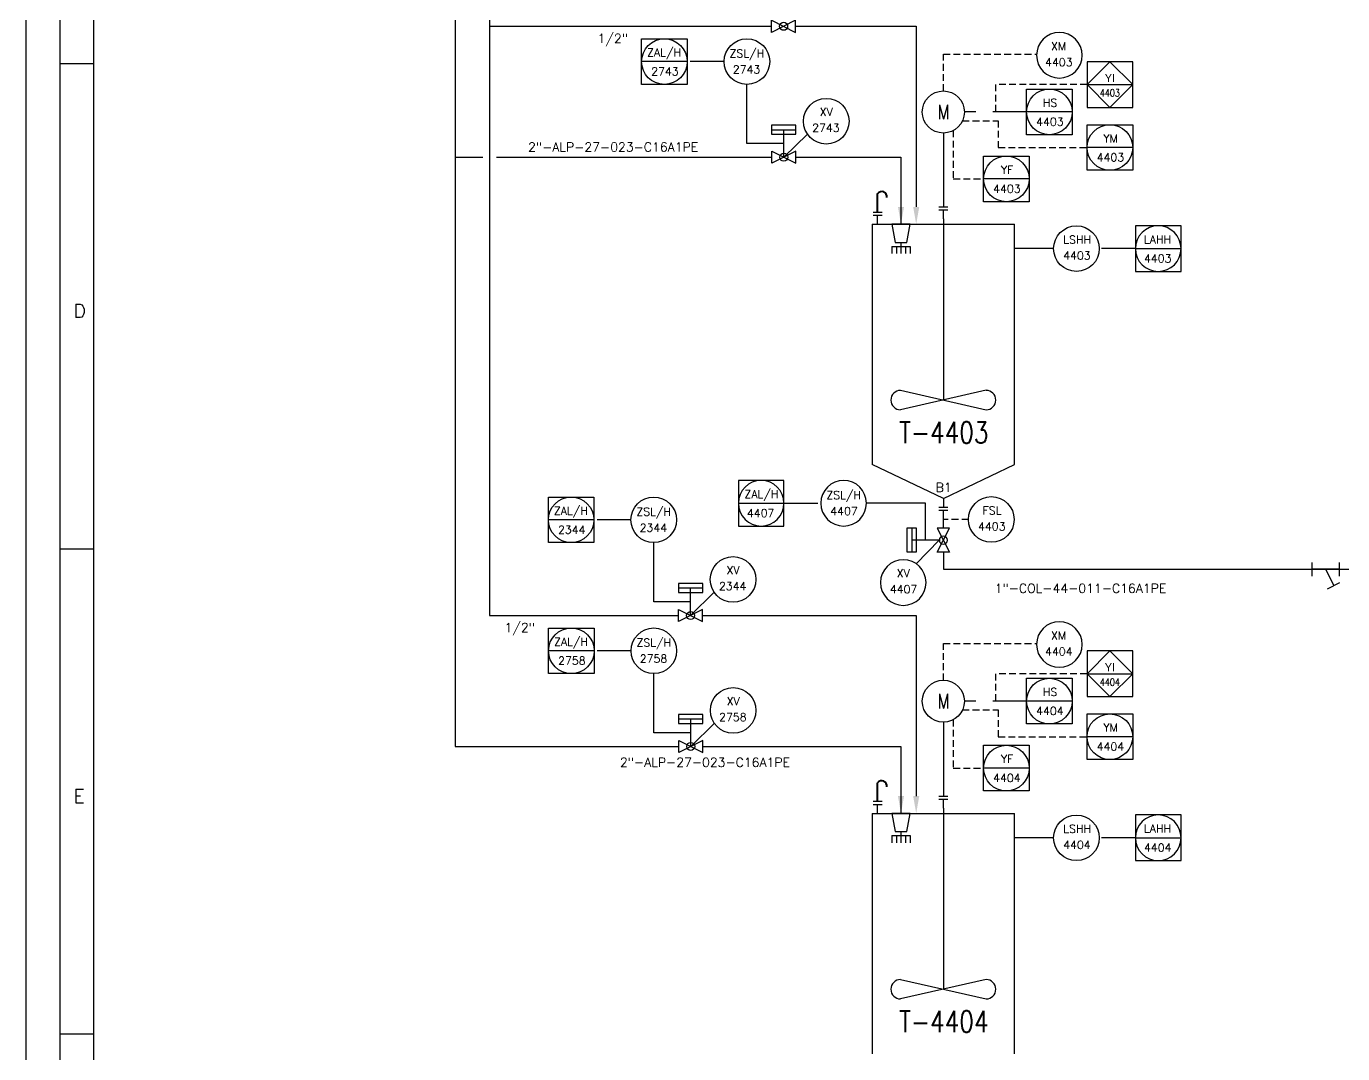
# Model space of a CAD drawing. Header units: millimetres. Extents: x -720 to -300, y -81 to 216.
# Drawn here: x -720 to -622.8, y 30.4 to 106.3 of the extents above; entities that cross this region are included whole.
import ezdxf
from ezdxf.enums import TextEntityAlignment as Align

# ---------------------------------------------------------------- set-up
doc = ezdxf.new("R2010")
doc.units = ezdxf.units.MM
doc.linetypes.add('TRAZOS', pattern=[0.75, 0.5, -0.25])
for name, color, linetype in [('CAJETIN', 1, 'Continuous'), ('CONEXION INTRUMENTOS', 1, 'Continuous'), ('EQUIPOS', 5, 'Continuous'), ('EQUIPOS 02', 1, 'Continuous'), ('FORMATO', 7, 'Continuous'), ('INSTRUMENTOS', 1, 'Continuous'), ('TEX EQUIPOS', 6, 'Continuous'), ('TEXTO-INSTRUMENTACION', 7, 'Continuous'), ('TEXTO-VALVULAS Y ACCESORIOS', 7, 'Continuous'), ('TUBERIA', 5, 'Continuous'), ('VALVULAS Y ACCESORIOS', 1, 'Continuous')]:
    doc.layers.add(name, color=color, linetype=linetype)
doc.layers.add('TUBERÍA2', color=1, linetype='TRAZOS', true_color=0xff0000)
doc.styles.add('PY', font='ROMANS.shx')
doc.styles.add('PY1', font='ROMANS.shx', dxfattribs={"width": 0.8})
doc.styles.add('TXT', font='txt')
doc.linetypes.add('SEÑAL_MECANICA2', pattern='A,4.411183,["o",PY,S=4.130212,R=360,X=0,Y=-1.374288],0.588817,-0.374158,["",PY,S=2,R=360,X=0,Y=-0.688262],-2.183682', length=7.55784)

# ---------------------------------------------------------------- blocks, each defined once
blk = doc.blocks.new('MANG-VAL')
at = {"layer": 'INSTRUMENTOS', "color": 1}
for p, q in [((0, 1.5), (0, -1.5)), ((6, 0), (0, 0)), ((3, 0), (4.8, -3.6)), ((6, 1.5), (6, -1.5)), ((3.46, -4.27), (6.14, -2.93))]:
    blk.add_line(p, q, dxfattribs=at)
blk = doc.blocks.new('VALV GLOB-V')
at = {"layer": 'INSTRUMENTOS', "color": 1, "flags": 128}
blk.add_lwpolyline([(5.7, -1.43), (5.7, 1.43), (0, -1.43), (0, 1.43)], close=True, dxfattribs=at)
at = {"layer": 'INSTRUMENTOS', "color": 1}
blk.add_circle((2.85, 0), 0.95, dxfattribs=at)
at = {"layer": 'INSTRUMENTOS', "color": 7, "linetype": 'SEÑAL_MECANICA2', "style": 'PY'}
blk.add_attdef('REF.', text='', height=2, dxfattribs=at).set_placement((3, -3.37), align=Align.MIDDLE)
blk = doc.blocks.new('SEÑAL CIRCU MARCO')
at = {"color": 1, "linetype": 'Continuous', "ltscale": 0.5}
blk.add_line((5.7, 5.7), (-5.7, 5.7), dxfattribs=at)
at = {"color": 1, "flags": 128}
blk.add_lwpolyline([(5.7, 0), (-5.7, 0), (-5.7, 11.4), (5.7, 11.4)], close=True, dxfattribs=at)
at = {"color": 1}
blk.add_circle((0, 5.7), 5.7, dxfattribs=at)
at = {"style": 'PY'}
for tag, p in [('XXX', (0.18, 7.98)), ('YYY', (0.13, 3.24))]:
    blk.add_attdef(tag, text='', height=2, dxfattribs=at).set_placement(p, align=Align.MIDDLE)
blk = doc.blocks.new('SECUENCIA PROGRAMADA EN SISTEMA DE CONTROL PLC')
at = {"layer": 'INSTRUMENTOS'}
blk.add_line((-5, 5), (5, 5), dxfattribs=at)
at = {"layer": 'INSTRUMENTOS', "flags": 128}
for points in [[(0, 0), (-5, 5), (0, 10), (5, 5)], [(-5, 0), (5, 0), (5, 10), (-5, 10)]]:
    blk.add_lwpolyline(points, close=True, dxfattribs=at)
at = {"layer": 'TEXTO-INSTRUMENTACION', "linetype": 'Continuous', "style": 'PY1', "width": 0.8}
for tag, p in [('XXX', (0.01, 6.43)), ('YYY', (0.01, 3.17))]:
    blk.add_attdef(tag, text='', height=2, dxfattribs=at).set_placement(p, align=Align.MIDDLE_CENTER)
blk = doc.blocks.new('SEÑAL CIR')
at = {"color": 1}
blk.add_circle((0, 5.7), 5.7, dxfattribs=at)
at = {"layer": 'INSTRUMENTOS', "linetype": 'Continuous', "style": 'PY', "flags": 4}
for p in [(0.18, 6.94), (0.13, 2.95)]:
    blk.add_attdef('---', text='', height=2, dxfattribs=at).set_placement(p, align=Align.CENTER)
blk = doc.blocks.new('FLECHA')
at = {"color": 1}
blk.add_solid([(-0.88, -5), (0.87, -5), (0, 0)], dxfattribs=at)
blk = doc.blocks.new('REDUCCION')
at = {"color": 1}
for p, q in [((0, 2), (0, -2)), ((4, 1.25), (0, 2)), ((4, -1.25), (4, 1.25)), ((0, -2), (4, -1.25))]:
    blk.add_line(p, q, dxfattribs=at)
at = {"style": 'PY1', "width": 0.8}
blk.add_attdef('.', text='', height=2, dxfattribs=at).set_placement((2, -3.65), align=Align.MIDDLE)
blk = doc.blocks.new('MARCO-A1')
at = {"layer": 'FORMATO', "color": 5}
for p, q in [((5, 368.75), (10, 368.75)), ((5, 297), (10, 297)), ((5, 225.25), (10, 225.25))]:
    blk.add_line(p, q, dxfattribs=at)
at = {"layer": 'FORMATO', "color": 1}
blk.add_lwpolyline([(0, 594), (841, 594), (841, 0), (0, 0)], close=True, dxfattribs=at)
at = {"layer": 'FORMATO', "color": 5}
blk.add_lwpolyline([(5, 589), (836, 589), (836, 5), (5, 5)], close=True, dxfattribs=at)
at = {"layer": 'FORMATO', "color": 8, "linetype": 'Continuous'}
blk.add_lwpolyline([(10, 584), (831, 584), (831, 10), (10, 10)], close=True, dxfattribs=at)
at = {"layer": 'FORMATO', "color": 1, "style": 'PY'}
for s, p in [('D', (7, 331.17)), ('E', (7, 259.42))]:
    blk.add_text(s, height=2, dxfattribs=at).set_placement(p)

msp = doc.modelspace()

# ---------------------------------------------------------------- linework, layer by layer
at = {"color": 1}
for p, q in [((-664.066, 96.637), (-662.322, 98.35)), ((-656.086, 90.052), (-654.738, 90.052)), ((-656.086, 90.052), (-656.086, 89.521)), ((-655.749, 90.052), (-655.749, 89.521)), ((-655.412, 90.348), (-655.412, 90.052)), ((-655.412, 90.052), (-655.412, 89.521)), ((-655.07, 90.052), (-655.07, 89.521)), ((-654.729, 90.052), (-654.729, 89.521)), ((-652.579, 68.361), (-654.293, 66.617)), ((-670.951, 62.792), (-669.208, 64.506)), ((-670.939, 53.12), (-669.196, 54.833)), ((-655.412, 46.831), (-655.412, 46.535)), ((-656.086, 46.535), (-654.738, 46.535)), ((-656.086, 46.535), (-656.086, 46.004)), ((-655.749, 46.535), (-655.749, 46.004)), ((-655.412, 46.535), (-655.412, 46.004)), ((-655.07, 46.535), (-655.07, 46.004)), ((-654.729, 46.535), (-654.729, 46.004))]:
    msp.add_line(p, q, dxfattribs=at)
at = {"color": 2, "lineweight": 40}
for p, q in [((-657.138, 92.588), (-657.138, 93.956)), ((-657.138, 49.071), (-657.138, 50.439))]:
    msp.add_line(p, q, dxfattribs=at)
for centre in [(-656.832, 93.734), (-656.832, 50.217)]:
    msp.add_arc(centre, 0.378, 348.28348, 145.26002, dxfattribs=at)
at = {"layer": 'CAJETIN', "color": 1, "linetype": 'TRAZOS', "ltscale": 5}
for p, q in [((-668.475, 103.704), (-671.2, 103.704)), ((-638.098, 89.892), (-640.767, 89.892)), ((-664.056, 71.086), (-661.331, 71.086)), ((-675.36, 69.86), (-678.085, 69.86)), ((-675.348, 60.187), (-678.073, 60.187)), ((-638.098, 46.375), (-640.767, 46.375))]:
    msp.add_line(p, q, dxfattribs=at)
at = {"layer": 'CONEXION INTRUMENTOS'}
for p, q in [((-685.8, 194.114), (-685.8, 62.792)), ((-685.8, 106.309), (-664.964, 106.309)), ((-663.191, 106.309), (-654.288, 106.309)), ((-654.288, 106.309), (-654.288, 92.976)), ((-685.8, 62.792), (-671.838, 62.792)), ((-670.065, 62.792), (-654.288, 62.792)), ((-654.288, 62.792), (-654.288, 49.459))]:
    msp.add_line(p, q, dxfattribs=at)
at = {"layer": 'CONEXION INTRUMENTOS', "linetype": 'Continuous'}
for p, q in [((-688.328, 96.637), (-686.305, 96.637)), ((-685.294, 96.637), (-664.952, 96.637)), ((-663.179, 96.637), (-655.412, 96.637)), ((-655.412, 96.637), (-655.412, 91.696)), ((-652.283, 69.247), (-652.283, 70.547)), ((-652.283, 67.474), (-652.283, 66.212)), ((-652.283, 66.212), (-630.572, 66.212)), ((-630.572, 66.212), (-623.721, 66.212)), ((-623.721, 66.212), (-620.128, 66.212)), ((-688.328, 53.12), (-671.826, 53.12)), ((-670.053, 53.12), (-655.412, 53.12)), ((-655.412, 53.12), (-655.412, 48.178))]:
    msp.add_line(p, q, dxfattribs=at)
msp.add_lwpolyline([(-688.309, 181.746), (-688.328, 53.12)], dxfattribs=at)
at = {"layer": 'EQUIPOS', "linetype": 'Continuous'}
for q in [(-657.539, 73.949), (-647.028, 73.949)]:
    msp.add_line((-652.283, 71.44), q, dxfattribs=at)
for points in [[(-657.539, 91.696), (-657.539, 73.949)], [(-657.539, 91.696), (-647.028, 91.696)], [(-647.028, 73.949), (-647.028, 91.696)], [(-657.539, 48.178), (-657.539, 30.432)], [(-657.539, 48.178), (-647.028, 48.178)], [(-647.028, 30.432), (-647.028, 48.178)]]:
    msp.add_lwpolyline(points, dxfattribs=at)
at = {"layer": 'EQUIPOS', "color": 1}
for points in [[(-644.136, 89.892), (-647.028, 89.892)], [(-644.136, 46.375), (-647.028, 46.375)]]:
    msp.add_lwpolyline(points, dxfattribs=at)
at = {"layer": 'TUBERIA', "color": 1, "linetype": 'TRAZOS', "ltscale": 5}
for p, q in [((-646.134, 99.988), (-650.731, 99.983)), ((-646.134, 56.471), (-650.731, 56.465))]:
    msp.add_line(p, q, dxfattribs=at)
at = {"layer": 'TUBERIA', "color": 1, "linetype": 'Continuous', "ltscale": 5}
for p, q in [((-652.283, 98.428), (-652.283, 92.973)), ((-652.283, 92.081), (-652.283, 78.706)), ((-649.123, 79.425), (-655.444, 77.988)), ((-655.444, 79.425), (-649.123, 77.988)), ((-652.283, 54.911), (-652.283, 49.456)), ((-652.283, 48.564), (-652.283, 35.189)), ((-649.123, 35.907), (-655.444, 34.471)), ((-655.444, 35.907), (-649.123, 34.471))]:
    msp.add_line(p, q, dxfattribs=at)
at = {"layer": 'TUBERIA', "linetype": 'Continuous'}
for p, q in [((-657.138, 91.696), (-657.138, 92.364)), ((-652.283, 92.081), (-652.283, 92.749)), ((-652.283, 71.44), (-652.283, 70.772)), ((-657.138, 48.178), (-657.138, 48.846)), ((-652.283, 48.564), (-652.283, 49.232))]:
    msp.add_line(p, q, dxfattribs=at)
at = {"layer": 'TUBERIA', "color": 1, "linetype": 'Continuous', "ltscale": 5}
for centre in [(-652.283, 99.981), (-652.283, 56.464)]:
    msp.add_circle(centre, 1.552, dxfattribs=at)
for centre, start, end in [((-655.444, 78.706), 90, 270), ((-649.123, 78.706), 270, 90), ((-655.444, 35.189), 90, 270), ((-649.123, 35.189), 270, 90)]:
    msp.add_arc(centre, 0.718, start, end, dxfattribs=at)
at = {"layer": 'TUBERÍA2'}
for points in [[(-652.283, 101.533), (-652.283, 104.245), (-645.398, 104.245)], [(-641.67, 102.011), (-648.433, 102.011), (-648.433, 99.985)], [(-650.87, 99.339), (-648.225, 99.339), (-648.225, 97.36), (-641.666, 97.36)], [(-651.548, 98.614), (-651.548, 95.039), (-649.31, 95.039)], [(-650.424, 69.887), (-652.283, 69.887)], [(-652.283, 58.016), (-652.283, 60.728), (-645.398, 60.728)], [(-641.67, 58.493), (-648.433, 58.493), (-648.433, 56.468)], [(-650.87, 55.822), (-648.225, 55.822), (-648.225, 53.843), (-641.666, 53.843)], [(-651.548, 55.097), (-651.548, 51.522), (-649.31, 51.522)]]:
    msp.add_lwpolyline(points, dxfattribs=at)
at = {"layer": 'VALVULAS Y ACCESORIOS'}
for p, q in [((-666.791, 97.655), (-666.791, 102.02)), ((-664.964, 98.673), (-663.167, 98.673)), ((-664.066, 96.637), (-664.066, 98.673)), ((-664.066, 97.655), (-666.791, 97.655)), ((-653.597, 71.086), (-657.962, 71.086)), ((-653.597, 68.361), (-653.597, 71.086)), ((-654.615, 69.259), (-654.615, 67.463)), ((-673.676, 63.81), (-673.676, 68.175)), ((-652.579, 68.361), (-654.615, 68.361)), ((-671.85, 64.828), (-670.053, 64.828)), ((-670.951, 62.792), (-670.951, 64.828)), ((-670.951, 63.81), (-673.676, 63.81)), ((-673.664, 54.138), (-673.664, 58.503)), ((-671.838, 55.156), (-670.041, 55.156)), ((-670.939, 53.12), (-670.939, 55.156)), ((-670.939, 54.138), (-673.664, 54.138))]:
    msp.add_line(p, q, dxfattribs=at)
at = {"layer": 'VALVULAS Y ACCESORIOS', "ltscale": 0.1}
for p, q in [((-657.475, 92.588), (-656.801, 92.588)), ((-657.475, 92.364), (-656.801, 92.364)), ((-652.62, 92.973), (-651.947, 92.973)), ((-652.62, 92.749), (-651.947, 92.749)), ((-651.947, 70.772), (-652.62, 70.772)), ((-651.947, 70.547), (-652.62, 70.547)), ((-657.475, 49.071), (-656.801, 49.071)), ((-657.475, 48.846), (-656.801, 48.846)), ((-652.62, 49.456), (-651.947, 49.456)), ((-652.62, 49.232), (-651.947, 49.232))]:
    msp.add_line(p, q, dxfattribs=at)
at = {"layer": 'VALVULAS Y ACCESORIOS', "flags": 128}
for points in [[(-664.964, 99.01), (-664.964, 98.336), (-663.167, 98.336), (-663.167, 99.01)], [(-654.952, 69.259), (-654.278, 69.259), (-654.278, 67.463), (-654.952, 67.463)], [(-671.85, 65.165), (-671.85, 64.491), (-670.053, 64.491), (-670.053, 65.165)], [(-671.838, 55.493), (-671.838, 54.819), (-670.041, 54.819), (-670.041, 55.493)]]:
    msp.add_lwpolyline(points, close=True, dxfattribs=at)

# ---------------------------------------------------------------- block references
at = {"xscale": 0.499409123998651, "yscale": 0.499409123998651, "zscale": 0.499409123998651}
msp.add_blockref('MARCO-A1', (-720.012, -80.597), dxfattribs=at)
at = {"linetype": 'Continuous'}
for name, p, xscale, yscale, zscale in [('VALV GLOB-V', (-664.964, 106.309), 0.3110599148560533, 0.3110599148560533, 0.3110599148560533), ('VALV GLOB-V', (-664.952, 96.637), 0.3110599148560533, 0.3110599148560533, 0.3110599148560533), ('MANG-VAL', (-625.063, 66.212), 0.3369136006307567, 0.3369136006307567, 0.3369136006307567), ('MANG-VAL', (-625.063, 66.212), 0.3369136006307567, 0.3369136006307567, 0.3369136006307567), ('VALV GLOB-V', (-671.838, 62.792), 0.3110599148560533, 0.3110599148560533, 0.3110599148560533), ('VALV GLOB-V', (-671.826, 53.12), 0.3110599148560533, 0.3110599148560533, 0.3110599148560533)]:
    msp.add_blockref(name, p, dxfattribs=dict(at, xscale=xscale, yscale=yscale, zscale=zscale))
ref = msp.add_blockref('SEÑAL CIRCU MARCO', (-672.885, 102.019), dxfattribs=dict(xscale=0.2955069191132889, yscale=0.2955069191132889, zscale=0.2955069191132889))
ref.add_attrib('XXX', 'ZAL/H', dxfattribs={"height": 0.591, "style": 'PY'}).set_placement((-672.907, 104.337), align=Align.MIDDLE)
ref.add_attrib('YYY', '2743', dxfattribs={"height": 0.591, "style": 'PY'}).set_placement((-672.847, 102.977), align=Align.MIDDLE)
ref = msp.add_blockref('SEÑAL CIR', (-666.791, 102.02), dxfattribs=dict(at, xscale=0.2955069191132889, yscale=0.2955069191132889, zscale=0.2955069191132889))
ref.add_attrib('---', 'ZSL/H', dxfattribs={"layer": 'INSTRUMENTOS', "color": 7, "linetype": 'Continuous', "height": 0.591, "style": 'PY'}).set_placement((-666.791, 104.01), align=Align.CENTER)
ref.add_attrib('---', '2743', dxfattribs={"layer": 'INSTRUMENTOS', "color": 7, "linetype": 'Continuous', "height": 0.591, "style": 'PY'}).set_placement((-666.816, 102.83), align=Align.CENTER)
ref = msp.add_blockref('SEÑAL CIR', (-643.715, 102.487), dxfattribs=dict(at, xscale=-0.2955069191132506, yscale=0.2955069191132506, zscale=0.2955069191132506))
ref.add_attrib('---', 'XM', dxfattribs={"layer": 'INSTRUMENTOS', "color": 7, "linetype": 'Continuous', "height": 0.591, "style": 'PY'}).set_placement((-643.768, 104.537), align=Align.CENTER)
ref.add_attrib('---', '4403', dxfattribs={"layer": 'INSTRUMENTOS', "color": 7, "linetype": 'Continuous', "height": 0.591, "style": 'PY'}).set_placement((-643.752, 103.358), align=Align.CENTER)
ref = msp.add_blockref('SECUENCIA PROGRAMADA EN SISTEMA DE CONTROL PLC', (-639.983, 100.324), dxfattribs=dict(xscale=0.3372807006582458, yscale=0.3372807006582458, zscale=0.3372807006582458))
ref.add_attrib('XXX', 'YI', dxfattribs={"layer": 'TEXTO-INSTRUMENTACION', "linetype": 'Continuous', "height": 0.6064, "style": 'TXT'}).set_placement((-639.981, 102.494), align=Align.MIDDLE_CENTER)
ref.add_attrib('YYY', '4403', dxfattribs={"layer": 'TEXTO-INSTRUMENTACION', "linetype": 'Continuous', "height": 0.5391, "style": 'PY1', "width": 0.8}).set_placement((-639.981, 101.393), align=Align.MIDDLE_CENTER)
for p, xscale, yscale, zscale, values in [((-644.451, 98.304), 0.2955069191132889, 0.2955069191132889, 0.2955069191132889, {'XXX': 'HS', 'YYY': '4403'}), ((-639.982, 95.676), 0.2955069191132506, 0.2955069191132506, 0.2955069191132506, {'XXX': 'YM', 'YYY': '4403'}), ((-647.627, 93.356), 0.2955069191132506, 0.2955069191132506, 0.2955069191132506, {'XXX': 'YF', 'YYY': '4403'}), ((-644.451, 54.787), 0.2955069191132889, 0.2955069191132889, 0.2955069191132889, {'XXX': 'HS', 'YYY': '4404'}), ((-639.982, 52.159), 0.2955069191132506, 0.2955069191132506, 0.2955069191132506, {'XXX': 'YM', 'YYY': '4404'}), ((-647.627, 49.838), 0.2955069191132506, 0.2955069191132506, 0.2955069191132506, {'XXX': 'YF', 'YYY': '4404'})]:
    msp.add_blockref('SEÑAL CIRCU MARCO', p, dxfattribs=dict(xscale=xscale, yscale=yscale, zscale=zscale)).add_auto_attribs(values)
ref = msp.add_blockref('SEÑAL CIR', (-660.931, 97.616), dxfattribs=dict(at, xscale=0.2955069191132889, yscale=0.2955069191132889, zscale=0.2955069191132889))
ref.add_attrib('---', 'XV', dxfattribs={"layer": 'INSTRUMENTOS', "color": 7, "linetype": 'Continuous', "height": 0.591, "style": 'PY'}).set_placement((-660.932, 99.691), align=Align.CENTER)
ref.add_attrib('---', '2743', dxfattribs={"layer": 'INSTRUMENTOS', "color": 7, "linetype": 'Continuous', "height": 0.591, "style": 'PY'}).set_placement((-660.957, 98.514), align=Align.CENTER)
for name, p, xscale, yscale, zscale, rotation in [('REDUCCION', (-655.412, 91.696), 0.3369136006307567, 0.3369136006307567, 0.3369136006307567, 270), ('VALV GLOB-V', (-652.283, 69.247), -0.3110599148560533, 0.3110599148560533, 0.3110599148560237, 90), ('REDUCCION', (-655.412, 48.178), 0.3369136006307567, 0.3369136006307567, 0.3369136006307567, 270)]:
    msp.add_blockref(name, p, dxfattribs=dict(at, xscale=xscale, yscale=yscale, zscale=zscale, rotation=rotation))
ref = msp.add_blockref('SEÑAL CIR', (-642.452, 88.208), dxfattribs=dict(at, xscale=0.2955069191132123, yscale=0.2955069191132123, zscale=0.2955069191132123))
ref.add_attrib('---', 'LSHH', dxfattribs={"layer": 'INSTRUMENTOS', "color": 7, "linetype": 'Continuous', "height": 0.591, "style": 'PY'}).set_placement((-642.398, 90.258), align=Align.CENTER)
ref.add_attrib('---', '4403', dxfattribs={"layer": 'INSTRUMENTOS', "color": 7, "linetype": 'Continuous', "height": 0.591, "style": 'PY'}).set_placement((-642.414, 89.08), align=Align.CENTER)
ref = msp.add_blockref('SEÑAL CIRCU MARCO', (-636.411, 88.207), dxfattribs=dict(xscale=-0.2957388550148721, yscale=0.2957388550147955, zscale=0.2957388550148423))
ref.add_attrib('XXX', 'LAHH', dxfattribs={"height": 0.5915, "style": 'PY'}).set_placement((-636.465, 90.568), align=Align.MIDDLE)
ref.add_attrib('YYY', '4403', dxfattribs={"height": 0.5915, "style": 'PY'}).set_placement((-636.449, 89.165), align=Align.MIDDLE)
ref = msp.add_blockref('SEÑAL CIRCU MARCO', (-665.739, 69.403), dxfattribs=dict(xscale=-0.2955069191132889, yscale=0.2955069191132889, zscale=0.2955069191132889))
ref.add_attrib('XXX', 'ZAL/H', dxfattribs={"height": 0.591, "style": 'PY'}).set_placement((-665.717, 71.72), align=Align.MIDDLE)
ref.add_attrib('YYY', '4407', dxfattribs={"height": 0.591, "style": 'PY'}).set_placement((-665.777, 70.36), align=Align.MIDDLE)
ref = msp.add_blockref('SEÑAL CIR', (-659.647, 69.401), dxfattribs=dict(at, xscale=-0.2955069191132889, yscale=0.2955069191132889, zscale=0.2955069191132889))
ref.add_attrib('---', 'ZSL/H', dxfattribs={"layer": 'INSTRUMENTOS', "color": 7, "linetype": 'Continuous', "height": 0.591, "style": 'PY'}).set_placement((-659.646, 71.392), align=Align.CENTER)
ref.add_attrib('---', '4407', dxfattribs={"layer": 'INSTRUMENTOS', "color": 7, "linetype": 'Continuous', "height": 0.591, "style": 'PY'}).set_placement((-659.621, 70.212), align=Align.CENTER)
ref = msp.add_blockref('SEÑAL CIRCU MARCO', (-679.77, 68.175), dxfattribs=dict(xscale=0.2955069191132889, yscale=0.2955069191132889, zscale=0.2955069191132889))
ref.add_attrib('XXX', 'ZAL/H', dxfattribs={"height": 0.591, "style": 'PY'}).set_placement((-679.793, 70.492), align=Align.MIDDLE)
ref.add_attrib('YYY', '2344', dxfattribs={"height": 0.591, "style": 'PY'}).set_placement((-679.732, 69.132), align=Align.MIDDLE)
ref = msp.add_blockref('SEÑAL CIR', (-673.676, 68.175), dxfattribs=dict(at, xscale=0.2955069191132889, yscale=0.2955069191132889, zscale=0.2955069191132889))
ref.add_attrib('---', 'ZSL/H', dxfattribs={"layer": 'INSTRUMENTOS', "color": 7, "linetype": 'Continuous', "height": 0.591, "style": 'PY'}).set_placement((-673.676, 70.166), align=Align.CENTER)
ref.add_attrib('---', '2344', dxfattribs={"layer": 'INSTRUMENTOS', "color": 7, "linetype": 'Continuous', "height": 0.591, "style": 'PY'}).set_placement((-673.701, 68.986), align=Align.CENTER)
ref = msp.add_blockref('SEÑAL CIR', (-648.739, 68.203), dxfattribs=dict(at, xscale=0.2955069191132889, yscale=0.2955069191132889, zscale=0.2955069191132889))
ref.add_attrib('---', 'FSL', dxfattribs={"layer": 'INSTRUMENTOS', "color": 7, "linetype": 'Continuous', "height": 0.591, "style": 'PY'}).set_placement((-648.686, 70.253), align=Align.CENTER)
ref.add_attrib('---', '4403', dxfattribs={"layer": 'INSTRUMENTOS', "color": 7, "linetype": 'Continuous', "height": 0.591, "style": 'PY'}).set_placement((-648.702, 69.074), align=Align.CENTER)
ref = msp.add_blockref('SEÑAL CIR', (-667.817, 63.771), dxfattribs=dict(at, xscale=0.2955069191132889, yscale=0.2955069191132889, zscale=0.2955069191132889))
ref.add_attrib('---', 'XV', dxfattribs={"layer": 'INSTRUMENTOS', "color": 7, "linetype": 'Continuous', "height": 0.591, "style": 'PY'}).set_placement((-667.817, 65.846), align=Align.CENTER)
ref.add_attrib('---', '2344', dxfattribs={"layer": 'INSTRUMENTOS', "color": 7, "linetype": 'Continuous', "height": 0.591, "style": 'PY'}).set_placement((-667.842, 64.67), align=Align.CENTER)
ref = msp.add_blockref('SEÑAL CIR', (-655.243, 63.542), dxfattribs=dict(at, xscale=-0.2955069191132889, yscale=0.2955069191132889, zscale=0.2955069191132889))
ref.add_attrib('---', 'XV', dxfattribs={"layer": 'INSTRUMENTOS', "color": 7, "linetype": 'Continuous', "height": 0.591, "style": 'PY'}).set_placement((-655.242, 65.617), align=Align.CENTER)
ref.add_attrib('---', '4407', dxfattribs={"layer": 'INSTRUMENTOS', "color": 7, "linetype": 'Continuous', "height": 0.591, "style": 'PY'}).set_placement((-655.217, 64.44), align=Align.CENTER)
ref = msp.add_blockref('SEÑAL CIR', (-643.715, 58.97), dxfattribs=dict(at, xscale=-0.2955069191132506, yscale=0.2955069191132506, zscale=0.2955069191132506))
ref.add_attrib('---', 'XM', dxfattribs={"layer": 'INSTRUMENTOS', "color": 7, "linetype": 'Continuous', "height": 0.591, "style": 'PY'}).set_placement((-643.768, 61.02), align=Align.CENTER)
ref.add_attrib('---', '4404', dxfattribs={"layer": 'INSTRUMENTOS', "color": 7, "linetype": 'Continuous', "height": 0.591, "style": 'PY'}).set_placement((-643.752, 59.841), align=Align.CENTER)
ref = msp.add_blockref('SEÑAL CIRCU MARCO', (-679.758, 58.502), dxfattribs=dict(xscale=0.2955069191132889, yscale=0.2955069191132889, zscale=0.2955069191132889))
ref.add_attrib('XXX', 'ZAL/H', dxfattribs={"height": 0.591, "style": 'PY'}).set_placement((-679.781, 60.819), align=Align.MIDDLE)
ref.add_attrib('YYY', '2758', dxfattribs={"height": 0.591, "style": 'PY'}).set_placement((-679.72, 59.459), align=Align.MIDDLE)
ref = msp.add_blockref('SEÑAL CIR', (-673.664, 58.503), dxfattribs=dict(at, xscale=0.2955069191132889, yscale=0.2955069191132889, zscale=0.2955069191132889))
ref.add_attrib('---', 'ZSL/H', dxfattribs={"layer": 'INSTRUMENTOS', "color": 7, "linetype": 'Continuous', "height": 0.591, "style": 'PY'}).set_placement((-673.664, 60.493), align=Align.CENTER)
ref.add_attrib('---', '2758', dxfattribs={"layer": 'INSTRUMENTOS', "color": 7, "linetype": 'Continuous', "height": 0.591, "style": 'PY'}).set_placement((-673.689, 59.313), align=Align.CENTER)
ref = msp.add_blockref('SECUENCIA PROGRAMADA EN SISTEMA DE CONTROL PLC', (-639.983, 56.807), dxfattribs=dict(xscale=0.3372807006582458, yscale=0.3372807006582458, zscale=0.3372807006582458))
ref.add_attrib('XXX', 'YI', dxfattribs={"layer": 'TEXTO-INSTRUMENTACION', "linetype": 'Continuous', "height": 0.6064, "style": 'TXT'}).set_placement((-639.981, 58.977), align=Align.MIDDLE_CENTER)
ref.add_attrib('YYY', '4404', dxfattribs={"layer": 'TEXTO-INSTRUMENTACION', "linetype": 'Continuous', "height": 0.5391, "style": 'PY1', "width": 0.8}).set_placement((-639.981, 57.876), align=Align.MIDDLE_CENTER)
ref = msp.add_blockref('SEÑAL CIR', (-667.805, 54.099), dxfattribs=dict(at, xscale=0.2955069191132889, yscale=0.2955069191132889, zscale=0.2955069191132889))
ref.add_attrib('---', 'XV', dxfattribs={"layer": 'INSTRUMENTOS', "color": 7, "linetype": 'Continuous', "height": 0.591, "style": 'PY'}).set_placement((-667.805, 56.173), align=Align.CENTER)
ref.add_attrib('---', '2758', dxfattribs={"layer": 'INSTRUMENTOS', "color": 7, "linetype": 'Continuous', "height": 0.591, "style": 'PY'}).set_placement((-667.83, 54.997), align=Align.CENTER)
ref = msp.add_blockref('SEÑAL CIR', (-642.452, 44.691), dxfattribs=dict(at, xscale=0.2955069191132123, yscale=0.2955069191132123, zscale=0.2955069191132123))
ref.add_attrib('---', 'LSHH', dxfattribs={"layer": 'INSTRUMENTOS', "color": 7, "linetype": 'Continuous', "height": 0.591, "style": 'PY'}).set_placement((-642.398, 46.741), align=Align.CENTER)
ref.add_attrib('---', '4404', dxfattribs={"layer": 'INSTRUMENTOS', "color": 7, "linetype": 'Continuous', "height": 0.591, "style": 'PY'}).set_placement((-642.414, 45.562), align=Align.CENTER)
ref = msp.add_blockref('SEÑAL CIRCU MARCO', (-636.411, 44.69), dxfattribs=dict(xscale=-0.2957388550148721, yscale=0.2957388550147955, zscale=0.2957388550148423))
ref.add_attrib('XXX', 'LAHH', dxfattribs={"height": 0.5915, "style": 'PY'}).set_placement((-636.465, 47.051), align=Align.MIDDLE)
ref.add_attrib('YYY', '4404', dxfattribs={"height": 0.5915, "style": 'PY'}).set_placement((-636.449, 45.648), align=Align.MIDDLE)
at = {"layer": 'INSTRUMENTOS', "xscale": 0.2560543364794486, "yscale": 0.2560543364794486, "zscale": 0.2560543364794486, "rotation": 180}
for p in [(-655.412, 91.696), (-654.288, 91.696), (-655.412, 48.178), (-654.288, 48.178)]:
    msp.add_blockref('FLECHA', p, dxfattribs=at)

# ---------------------------------------------------------------- texts
at = {"layer": 'EQUIPOS 02', "color": 7, "linetype": 'Continuous', "style": 'PY1', "width": 0.8}
for p in [(-652.283, 99.981), (-652.283, 56.464)]:
    msp.add_attdef('M', text='X', height=1.078, dxfattribs=at).set_placement(p, align=Align.MIDDLE_CENTER)
at = {"layer": 'TEX EQUIPOS', "linetype": 'Continuous', "style": 'PY1', "width": 0.8}
for tag, p in [('T-4403', (-652.244, 76.32)), ('T-4404', (-652.244, 32.802))]:
    msp.add_attdef(tag, text='XXXXX', height=1.5768, dxfattribs=at).set_placement(p, align=Align.MIDDLE_CENTER)
at = {"layer": 'TEXTO-VALVULAS Y ACCESORIOS', "style": 'PY'}
for s, height, p in [('1/2"', 0.6738, (-676.697, 105.079)), ('2"-ALP-27-023-C16A1PE', 0.67383, (-676.672, 97.056)), ('1"-COL-44-011-C16A1PE', 0.67383, (-642.153, 64.463)), ('1/2"', 0.6738, (-683.571, 61.562)), ('2"-ALP-27-023-C16A1PE', 0.67383, (-669.889, 51.612))]:
    msp.add_text(s, height=height, dxfattribs=at).set_placement(p, align=Align.CENTER)
at = {"layer": 'TEXTO-VALVULAS Y ACCESORIOS', "color": 7, "linetype": 'Continuous', "style": 'PY', "flags": 4}
msp.add_attdef('B1', text='---', height=0.6738, dxfattribs=at).set_placement((-652.26, 71.916), align=Align.CENTER)

doc.saveas('drawing.dxf')
